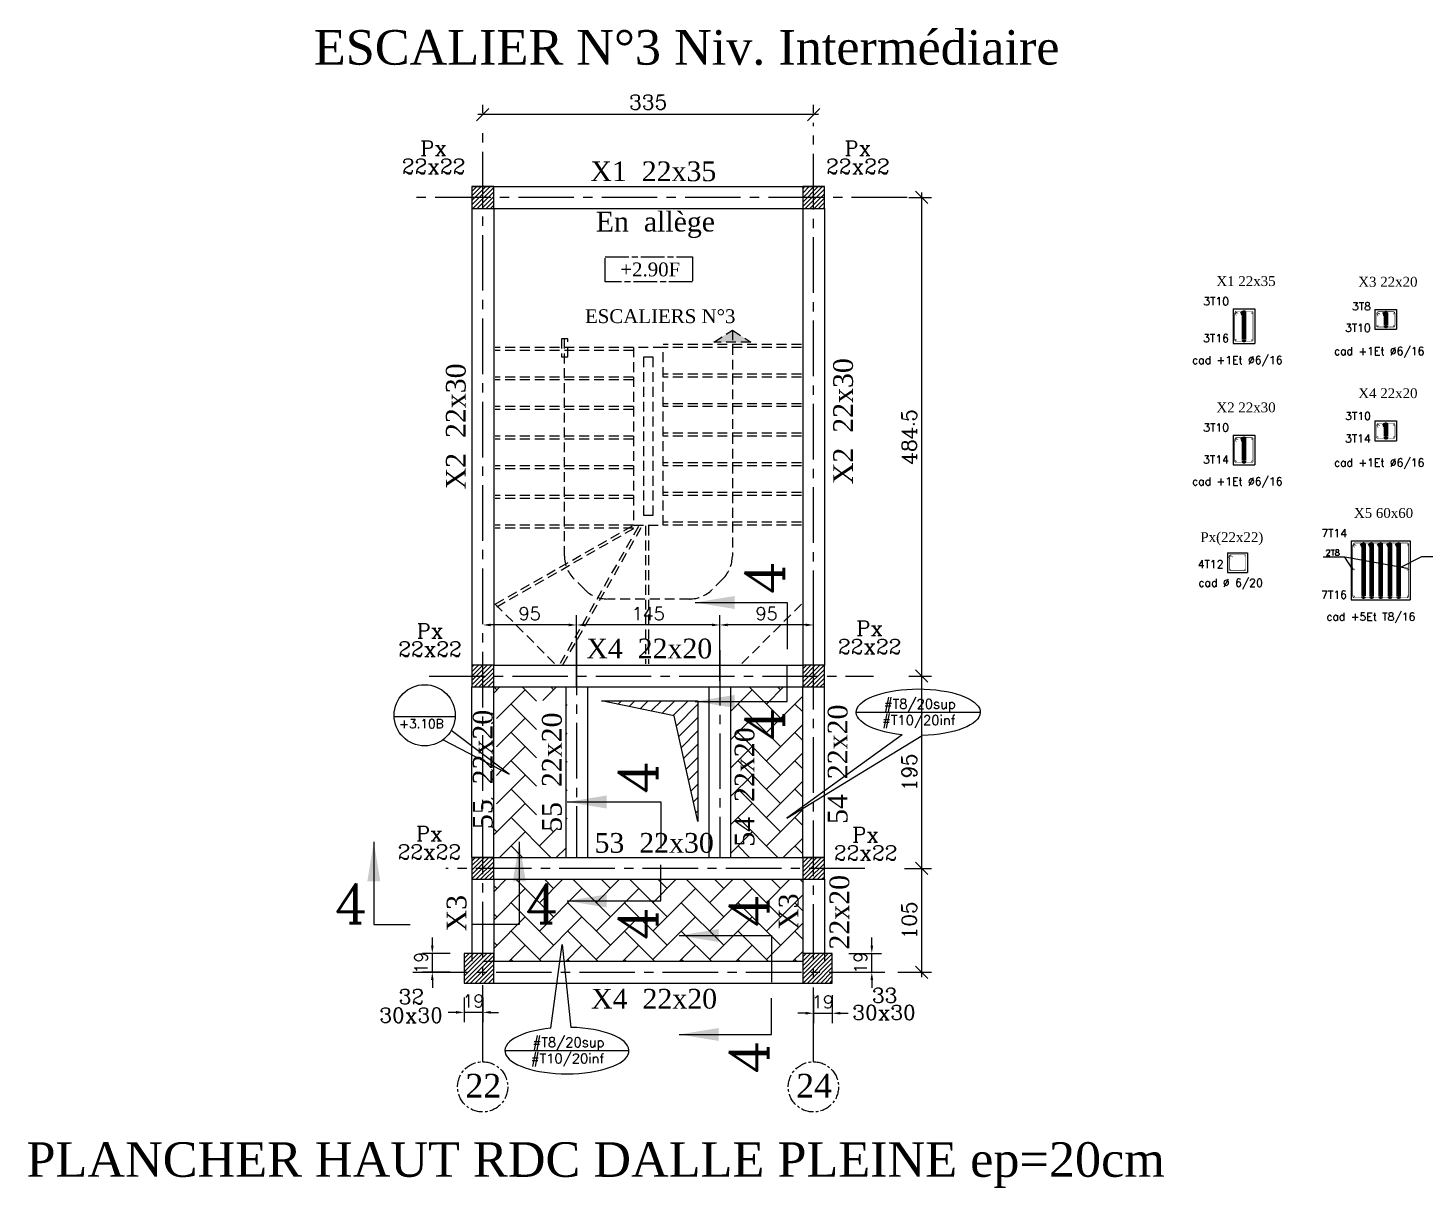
# Model space of a CAD drawing. Header units: millimetres. Extents: x -12479 to 5276, y -30 to 40263.
# Drawn here: x -4081 to -2666, y 33649 to 34824 of the extents above; entities that cross this region are included whole.
import ezdxf
from ezdxf.enums import TextEntityAlignment as Align

# ---------------------------------------------------------------- set-up
doc = ezdxf.new("R2010")
doc.units = ezdxf.units.MM
for name, pattern in [('ACAD_ISO08W100', [36, 24, -3, 6, -3]), ('AXES', [2, 1.25, -0.25, 0.25, -0.25]), ('AXES2', [1.125, 0.75, -0.125, 0.125, -0.125]), ('DASHED', [0.75, 0.5, -0.25])]:
    doc.linetypes.add(name, pattern=pattern)
doc.layers.add('ARMATURE', color=6, linetype='Continuous', lineweight=50)
doc.layers.add('COTATIONS', color=1, linetype='Continuous', lineweight=25)
for name, color, linetype in [('armaturedesignation', 1, 'Continuous'), ('AXE REP7RE', 4, 'AXES'), ('AXES', 1, 'AXES2'), ('COFFRAGE', 2, 'Continuous'), ('COTATION', 1, 'Continuous'), ('DESIGNA ACIERS', 3, 'Continuous'), ('escaliers', 1, 'DASHED'), ('HACHPOT', 2, 'Continuous'), ('HACHURE', 1, 'Continuous'), ('POTEAU', 2, 'Continuous'), ('TITRE', 3, 'Continuous'), ('titre poteaux', 3, 'Continuous'), ('Titre poutre', 3, 'Continuous')]:
    doc.layers.add(name, color=color, linetype=linetype)
doc.styles.add('ROMANCSABA', font='romanc.shx')
doc.styles.add('ROMANTICSABA', font='romantic.ttf')
doc.styles.add('STANDSABA', font='romans.shx')
doc.styles.add('times new roman', font='times.ttf', dxfattribs={"height": 25})
doc.dimstyles.new('coupe présentation', dxfattribs={"dimtxt": 6, "dimasz": 3.2, "dimexe": 3, "dimexo": 10, "dimgap": 1, "dimtad": 1, "dimdec": 1, "dimrnd": 0.5, "dimdsep": 46, "dimtxsty": 'ROMANTICSABA', "dimcen": 2.5, "dimdle": 5, "dimclrd": 1, "dimclre": 1, "dimclrt": 3, "dimadec": 0, "dimazin": 0, "dimtfac": 1, "dimtdec": 1, "dimtmove": 0, "dimatfit": 3, "dimfxl": 0, "dimtvp": 1, "dimtolj": 1, "dimtzin": 0, "dimarcsym": 0})
doc.dimstyles.new('DETAIL', dxfattribs={"dimtxt": 15, "dimasz": 40, "dimexe": 10, "dimexo": 10, "dimgap": 10, "dimtad": 1, "dimdec": 4, "dimdsep": 46, "dimtxsty": 'STANDSABA', "dimcen": 2.5, "dimdle": 5, "dimclrd": 1, "dimclre": 1, "dimclrt": 3, "dimadec": 0, "dimazin": 0, "dimtfac": 1, "dimtdec": 4, "dimtmove": 0, "dimatfit": 3, "dimfxl": 0, "dimtvp": 1, "dimtolj": 1, "dimtzin": 0, "dimarcsym": 0})
doc.dimstyles.new('GENERALE', dxfattribs={"dimtxt": 15, "dimasz": 12.5, "dimexe": 10, "dimexo": 50, "dimgap": 5, "dimtad": 1, "dimdec": 1, "dimrnd": 0.5, "dimdsep": 46, "dimtxsty": 'ROMANCSABA', "dimblk1": 'OBLIQUE', "dimblk2": 'OBLIQUE', "dimsah": 1, "dimcen": 2.5, "dimdle": 5, "dimclrd": 1, "dimclre": 1, "dimclrt": 3, "dimadec": 0, "dimazin": 0, "dimtfac": 1, "dimtdec": 1, "dimtmove": 0, "dimatfit": 3, "dimldrblk": 'OBLIQUE', "dimfxl": 0, "dimtvp": 1, "dimtolj": 1, "dimtzin": 0, "dimarcsym": 0})
doc.dimstyles.new('POTEAUX', dxfattribs={"dimtxt": 13, "dimasz": 8, "dimexe": 10, "dimexo": 20, "dimgap": 5, "dimtad": 1, "dimdec": 1, "dimrnd": 0.5, "dimdsep": 46, "dimtxsty": 'STANDSABA', "dimcen": 2.5, "dimdle": 5, "dimclrd": 1, "dimclre": 1, "dimclrt": 3, "dimadec": 0, "dimazin": 0, "dimtfac": 1, "dimtdec": 1, "dimtmove": 0, "dimatfit": 3, "dimfxl": 0, "dimtvp": 1, "dimtolj": 1, "dimtzin": 0, "dimarcsym": 0})
pattern_1 = [(45, (3496.2464, -120.2004), (-2.24506403, 2.24506403), [])]
pattern_2 = [(45, (3496.2464, -197.7004), (-2.24506403, 2.24506403), [])]
pattern_3 = [(45, (-9e-13, 2000), (-2.24506403, 2.24506403), [])]

# ---------------------------------------------------------------- blocks, each defined once
blk = doc.blocks.new('*D194')
at = {"layer": 'COTATIONS', "color": 1, "linetype": 'ByBlock', "lineweight": -2}
for p, q in [((-3226.7, 33894.9), (-3226.7, 33902.9)), ((-3250, 33886.9), (-3216.7, 33886.9)), ((-3226.7, 33867.9), (-3226.7, 33886.9)), ((-3243.7, 33867.9), (-3216.7, 33867.9)), ((-3226.7, 33859.9), (-3226.7, 33851.9))]:
    blk.add_line(p, q, dxfattribs=at)
at = {"layer": 'COTATIONS', "color": 1, "linetype": 'ByBlock'}
for points in [[(-3228, 33894.9), (-3225.3, 33894.9), (-3226.7, 33886.9)], [(-3228, 33859.9), (-3225.3, 33859.9), (-3226.7, 33867.9)]]:
    blk.add_solid(points, dxfattribs=at)
at = {"layer": 'Defpoints', "color": 0, "linetype": 'ByBlock'}
for p in [(-3270, 33886.9), (-3226.7, 33886.9), (-3263.7, 33867.9)]:
    blk.add_point(p, dxfattribs=at)
at = {"layer": 'COTATIONS', "color": 3, "linetype": 'ByBlock', "insert": (-3238.2, 33877.4), "char_height": 13, "attachment_point": 5, "rotation": 90, "style": 'STANDSABA'}
blk.add_mtext('\\A1;19', dxfattribs=at)
blk = doc.blocks.new('*D195')
at = {"layer": 'COTATIONS', "color": 1, "linetype": 'ByBlock', "lineweight": -2}
for p, q in [((-3285.7, 33844.7), (-3285.7, 33816.3)), ((-3266.7, 33844.7), (-3266.7, 33816.3)), ((-3293.7, 33826.3), (-3301.7, 33826.3)), ((-3285.7, 33826.3), (-3266.7, 33826.3)), ((-3258.7, 33826.3), (-3250.7, 33826.3))]:
    blk.add_line(p, q, dxfattribs=at)
at = {"layer": 'COTATIONS', "color": 1, "linetype": 'ByBlock'}
for points in [[(-3293.7, 33827.7), (-3293.7, 33825), (-3285.7, 33826.3)], [(-3258.7, 33827.7), (-3258.7, 33825), (-3266.7, 33826.3)]]:
    blk.add_solid(points, dxfattribs=at)
at = {"layer": 'Defpoints', "color": 0, "linetype": 'ByBlock'}
for p in [(-3285.7, 33864.7, 0.4), (-3266.7, 33864.7), (-3266.7, 33826.3)]:
    blk.add_point(p, dxfattribs=at)
at = {"layer": 'COTATIONS', "color": 3, "linetype": 'ByBlock', "insert": (-3276.2, 33837.8), "char_height": 13, "attachment_point": 5, "style": 'STANDSABA'}
blk.add_mtext('\\A1;19', dxfattribs=at)
blk = doc.blocks.new('*D196')
at = {"layer": 'COTATIONS', "color": 1, "linetype": 'ByBlock', "lineweight": -2}
for p, q in [((-3639.7, 33842.2), (-3639.7, 33817.2)), ((-3620.7, 33842.2), (-3620.7, 33817.2)), ((-3647.7, 33827.2), (-3655.7, 33827.2)), ((-3620.7, 33827.2), (-3639.7, 33827.2)), ((-3612.7, 33827.2), (-3604.7, 33827.2))]:
    blk.add_line(p, q, dxfattribs=at)
at = {"layer": 'COTATIONS', "color": 1, "linetype": 'ByBlock'}
for points in [[(-3647.7, 33828.6), (-3647.7, 33825.9), (-3639.7, 33827.2)], [(-3612.7, 33828.6), (-3612.7, 33825.9), (-3620.7, 33827.2)]]:
    blk.add_solid(points, dxfattribs=at)
at = {"layer": 'Defpoints', "color": 0, "linetype": 'ByBlock'}
for p in [(-3639.7, 33862.2, -0.4), (-3620.7, 33862.2), (-3639.7, 33827.2)]:
    blk.add_point(p, dxfattribs=at)
at = {"layer": 'COTATIONS', "color": 3, "linetype": 'ByBlock', "insert": (-3630.2, 33838.7), "char_height": 13, "attachment_point": 5, "style": 'STANDSABA'}
blk.add_mtext('\\A1;19', dxfattribs=at)
blk = doc.blocks.new('*D197')
at = {"layer": 'COTATIONS', "color": 1, "linetype": 'ByBlock', "lineweight": -2}
for p, q in [((-3671.8, 33894.9), (-3671.8, 33902.9)), ((-3653.8, 33886.9), (-3681.8, 33886.9)), ((-3671.8, 33867.9), (-3671.8, 33886.9)), ((-3653.8, 33867.9), (-3681.8, 33867.9)), ((-3671.8, 33859.9), (-3671.8, 33851.9))]:
    blk.add_line(p, q, dxfattribs=at)
at = {"layer": 'COTATIONS', "color": 1, "linetype": 'ByBlock'}
for points in [[(-3673.2, 33894.9), (-3670.5, 33894.9), (-3671.8, 33886.9)], [(-3673.2, 33859.9), (-3670.5, 33859.9), (-3671.8, 33867.9)]]:
    blk.add_solid(points, dxfattribs=at)
at = {"layer": 'Defpoints', "color": 0, "linetype": 'ByBlock'}
for p in [(-3671.8, 33886.9), (-3633.8, 33886.9, -0.4), (-3633.8, 33867.9, -0.4)]:
    blk.add_point(p, dxfattribs=at)
at = {"layer": 'COTATIONS', "color": 3, "linetype": 'ByBlock', "insert": (-3683.3, 33877.4), "char_height": 13, "attachment_point": 5, "rotation": 90, "style": 'STANDSABA'}
blk.add_mtext('\\A1;19', dxfattribs=at)
blk = doc.blocks.new('_Oblique')
at = {"color": 0, "linetype": 'ByBlock', "lineweight": -2}
blk.add_line((-0.5, -0.5), (0.5, 0.5), dxfattribs=at)
blk = doc.blocks.new('*D198')
at = {"layer": 'COTATIONS', "color": 1, "linetype": 'ByBlock', "lineweight": -2}
for p, q in [((-3620.7, 34737.7), (-3620.7, 34746.1)), ((-3285.7, 34737.7), (-3285.7, 34746.1)), ((-3280.7, 34736.1), (-3625.7, 34736.1))]:
    blk.add_line(p, q, dxfattribs=at)
at = {"layer": 'Defpoints', "color": 0, "linetype": 'ByBlock'}
for p in [(-3620.7, 34736.1), (-3620.7, 34687.7), (-3285.7, 34687.7)]:
    blk.add_point(p, dxfattribs=at)
at = {"layer": 'COTATIONS', "color": 1, "linetype": 'ByBlock', "lineweight": -2, "xscale": 12.5, "yscale": 12.5, "zscale": 12.5, "rotation": 180}
blk.add_blockref('_Oblique', (-3620.7, 34736.1), dxfattribs=at)
at = {"layer": 'COTATIONS', "color": 1, "linetype": 'ByBlock', "lineweight": -2, "xscale": 12.5, "yscale": 12.5, "zscale": 12.5}
blk.add_blockref('_Oblique', (-3285.7, 34736.1), dxfattribs=at)
at = {"layer": 'COTATIONS', "color": 3, "linetype": 'ByBlock', "insert": (-3453.2, 34748.6), "char_height": 15, "attachment_point": 5, "style": 'ROMANCSABA'}
blk.add_mtext('\\A1;335', dxfattribs=at)
blk = doc.blocks.new('*D199')
at = {"layer": 'COTATIONS', "color": 1, "linetype": 'ByBlock', "lineweight": -2}
for p, q in [((-3176.2, 34657.2), (-3176.2, 34162.7)), ((-3189.3, 34652.2), (-3166.2, 34652.2)), ((-3189.3, 34167.7), (-3166.2, 34167.7))]:
    blk.add_line(p, q, dxfattribs=at)
at = {"layer": 'Defpoints', "color": 0, "linetype": 'ByBlock'}
for p in [(-3239.3, 34652.2), (-3239.3, 34167.7), (-3176.2, 34167.7)]:
    blk.add_point(p, dxfattribs=at)
at = {"layer": 'COTATIONS', "color": 1, "linetype": 'ByBlock', "lineweight": -2, "xscale": 12.5, "yscale": 12.5, "zscale": 12.5}
for p, rotation in [((-3176.2, 34652.2), 90), ((-3176.2, 34167.7), 270)]:
    blk.add_blockref('_Oblique', p, dxfattribs=dict(at, rotation=rotation))
at = {"layer": 'COTATIONS', "color": 3, "linetype": 'ByBlock', "insert": (-3188.7, 34409.9), "char_height": 15, "attachment_point": 5, "rotation": 90, "style": 'ROMANCSABA'}
blk.add_mtext('\\A1;484.5', dxfattribs=at)
blk = doc.blocks.new('*D200')
at = {"layer": 'COTATIONS', "color": 1, "linetype": 'ByBlock', "lineweight": -2}
for p, q in [((-3189.3, 34167.7), (-3166.2, 34167.7)), ((-3176.2, 34172.7), (-3176.2, 33967.9)), ((-3193.5, 33972.9), (-3166.2, 33972.9))]:
    blk.add_line(p, q, dxfattribs=at)
at = {"layer": 'Defpoints', "color": 0, "linetype": 'ByBlock'}
for p in [(-3239.3, 34167.7), (-3243.5, 33972.9, -0.4), (-3176.2, 33972.9)]:
    blk.add_point(p, dxfattribs=at)
at = {"layer": 'COTATIONS', "color": 1, "linetype": 'ByBlock', "lineweight": -2, "xscale": 12.5, "yscale": 12.5, "zscale": 12.5}
for p, rotation in [((-3176.2, 34167.7), 90), ((-3176.2, 33972.9), 270)]:
    blk.add_blockref('_Oblique', p, dxfattribs=dict(at, rotation=rotation))
at = {"layer": 'COTATIONS', "color": 3, "linetype": 'ByBlock', "insert": (-3188.7, 34070.3), "char_height": 15, "attachment_point": 5, "rotation": 90, "style": 'ROMANCSABA'}
blk.add_mtext('\\A1;195', dxfattribs=at)
blk = doc.blocks.new('*D201')
at = {"layer": 'COTATIONS', "color": 1, "linetype": 'ByBlock', "lineweight": -2}
for p, q in [((-3176.2, 33977.9), (-3176.2, 33862.9)), ((-3193.5, 33972.9), (-3166.2, 33972.9)), ((-3200.3, 33867.9), (-3166.2, 33867.9))]:
    blk.add_line(p, q, dxfattribs=at)
at = {"layer": 'Defpoints', "color": 0, "linetype": 'ByBlock'}
for p in [(-3243.5, 33972.9, -0.4), (-3250.3, 33867.9, -0.4), (-3176.2, 33867.9)]:
    blk.add_point(p, dxfattribs=at)
at = {"layer": 'COTATIONS', "color": 1, "linetype": 'ByBlock', "lineweight": -2, "xscale": 12.5, "yscale": 12.5, "zscale": 12.5}
for p, rotation in [((-3176.2, 33972.9), 90), ((-3176.2, 33867.9), 270)]:
    blk.add_blockref('_Oblique', p, dxfattribs=dict(at, rotation=rotation))
at = {"layer": 'COTATIONS', "color": 3, "linetype": 'ByBlock', "insert": (-3188.7, 33920.4), "char_height": 15, "attachment_point": 5, "rotation": 90, "style": 'ROMANCSABA'}
blk.add_mtext('\\A1;105', dxfattribs=at)
blk = doc.blocks.new('*D242')
at = {"layer": 'COTATIONS', "color": 1, "linetype": 'ByBlock', "lineweight": -2}
for p, q in [((-3380.7, 34163), (-3380.7, 34229.4)), ((-3293.7, 34219.4), (-3372.7, 34219.4)), ((-3285.7, 34163), (-3285.7, 34229.4))]:
    blk.add_line(p, q, dxfattribs=at)
at = {"layer": 'COTATIONS', "color": 1, "linetype": 'ByBlock'}
for points in [[(-3372.7, 34220.8), (-3372.7, 34218.1), (-3380.7, 34219.4)], [(-3293.7, 34220.8), (-3293.7, 34218.1), (-3285.7, 34219.4)]]:
    blk.add_solid(points, dxfattribs=at)
at = {"layer": 'Defpoints', "color": 0, "linetype": 'ByBlock'}
for p in [(-3380.7, 34219.4), (-3380.7, 34143, 0), (-3285.7, 34143, 0.4)]:
    blk.add_point(p, dxfattribs=at)
at = {"layer": 'COTATIONS', "color": 3, "linetype": 'ByBlock', "insert": (-3333.2, 34230.9), "char_height": 13, "attachment_point": 5, "style": 'STANDSABA'}
blk.add_mtext('\\A1;95', dxfattribs=at)
blk = doc.blocks.new('*D243')
at = {"layer": 'COTATIONS', "color": 1, "linetype": 'ByBlock', "lineweight": -2}
for p, q in [((-3525.7, 34156.8), (-3525.7, 34229.4)), ((-3388.7, 34219.4), (-3517.7, 34219.4)), ((-3380.7, 34163), (-3380.7, 34229.4))]:
    blk.add_line(p, q, dxfattribs=at)
at = {"layer": 'COTATIONS', "color": 1, "linetype": 'ByBlock'}
for points in [[(-3517.7, 34220.8), (-3517.7, 34218.1), (-3525.7, 34219.4)], [(-3388.7, 34220.8), (-3388.7, 34218.1), (-3380.7, 34219.4)]]:
    blk.add_solid(points, dxfattribs=at)
at = {"layer": 'Defpoints', "color": 0, "linetype": 'ByBlock'}
for p in [(-3525.7, 34219.4), (-3525.7, 34136.8, 0), (-3380.7, 34143, 0)]:
    blk.add_point(p, dxfattribs=at)
at = {"layer": 'COTATIONS', "color": 3, "linetype": 'ByBlock', "insert": (-3453.2, 34230.9), "char_height": 13, "attachment_point": 5, "style": 'STANDSABA'}
blk.add_mtext('\\A1;145', dxfattribs=at)
blk = doc.blocks.new('*D244')
at = {"layer": 'COTATIONS', "color": 1, "linetype": 'ByBlock', "lineweight": -2}
for p, q in [((-3620.7, 34222.7), (-3620.7, 34229.4)), ((-3533.7, 34219.4), (-3612.7, 34219.4)), ((-3525.7, 34156.8), (-3525.7, 34229.4))]:
    blk.add_line(p, q, dxfattribs=at)
at = {"layer": 'COTATIONS', "color": 1, "linetype": 'ByBlock'}
for points in [[(-3612.7, 34220.8), (-3612.7, 34218.1), (-3620.7, 34219.4)], [(-3533.7, 34220.8), (-3533.7, 34218.1), (-3525.7, 34219.4)]]:
    blk.add_solid(points, dxfattribs=at)
at = {"layer": 'Defpoints', "color": 0, "linetype": 'ByBlock'}
for p in [(-3620.7, 34219.4), (-3620.7, 34202.7, 0.4), (-3525.7, 34136.8, 0)]:
    blk.add_point(p, dxfattribs=at)
at = {"layer": 'COTATIONS', "color": 3, "linetype": 'ByBlock', "insert": (-3573.2, 34230.9), "char_height": 13, "attachment_point": 5, "style": 'STANDSABA'}
blk.add_mtext('\\A1;95', dxfattribs=at)

msp = doc.modelspace()

# ---------------------------------------------------------------- hatches: boundary and pattern name
at = {"layer": 'COFFRAGE', "linetype": 'ByBlock'}
h = msp.add_hatch(dxfattribs=at)
h.set_pattern_fill('AR-HBONE', color=1, scale=0.2)
h.paths.add_polyline_path([(-3536.68, 34156.69), (-3609.68, 34156.69), (-3609.68, 34080.18), (-3593.85, 34068.31), (-3609.68, 34076.53), (-3609.68, 33983.94), (-3536.68, 33983.94)])
h.paths.add_polyline_path([(-3606.79, 34013.65), (-3606.79, 34142.38), (-3611.86, 34141.19), (-3611.86, 34012.46)])
h.paths.add_polyline_path([(-3535.15, 34014.06), (-3535.15, 34142.79), (-3566.3, 34142.79), (-3566.3, 34014.06)])
h = msp.add_hatch(dxfattribs=at)
h.set_pattern_fill('AR-HBONE', color=1, scale=0.2)
h.paths.add_polyline_path([(-3296.68, 34156.69), (-3369.68, 34156.69), (-3369.68, 33983.94), (-3296.68, 33983.94), (-3296.68, 34033.49), (-3312.59, 34023.76), (-3296.68, 34035.28)])
h.paths.add_polyline_path([(-3340.02, 34014.06), (-3340.02, 34142.79), (-3371.17, 34142.79), (-3371.17, 34014.06)], flags=9)
h = msp.add_hatch(dxfattribs=at)
h.set_pattern_fill('AR-HBONE', color=1, scale=0.2)
h.paths.add_polyline_path([(-3609.68, 33961.94), (-3609.68, 33886.94), (-3609.68, 33886.94), (-3609.68, 33878.94), (-3542.66, 33878.94), (-3540.42, 33895.8), (-3538.62, 33878.94), (-3296.68, 33878.94), (-3296.68, 33961.94)])
at = {"layer": 'HACHPOT', "linetype": 'ByBlock'}
h = msp.add_hatch(dxfattribs=at)
h.set_pattern_fill('ANSI31', color=256)
h.set_pattern_definition(pattern_1)
h.paths.add_polyline_path([(-3609.68, 34641.19), (-3609.68, 34663.19), (-3631.68, 34663.19), (-3631.68, 34641.19)])
h = msp.add_hatch(dxfattribs=at)
h.set_pattern_fill('ANSI31', color=256)
h.set_pattern_definition(pattern_1)
h.paths.add_polyline_path([(-3274.68, 34641.19), (-3274.68, 34663.19), (-3296.68, 34663.19), (-3296.68, 34641.19)])
h = msp.add_hatch(dxfattribs=at)
h.set_pattern_fill('ANSI31', color=256)
h.set_pattern_definition(pattern_2)
h.paths.add_polyline_path([(-3609.68, 34156.69), (-3609.68, 34178.69), (-3631.68, 34178.69), (-3631.68, 34156.69)])
h = msp.add_hatch(dxfattribs=at)
h.set_pattern_fill('ANSI31', color=256)
h.set_pattern_definition(pattern_2)
h.paths.add_polyline_path([(-3274.68, 34156.69), (-3274.68, 34178.69), (-3296.68, 34178.69), (-3296.68, 34156.69)])
h = msp.add_hatch(dxfattribs=at)
h.set_pattern_fill('ANSI31', color=256)
h.set_pattern_definition(pattern_1)
h.paths.add_polyline_path([(-3609.68, 33961.94), (-3609.68, 33983.94), (-3631.68, 33983.94), (-3631.68, 33961.94)])
h = msp.add_hatch(dxfattribs=at)
h.set_pattern_fill('ANSI31', color=256)
h.set_pattern_definition(pattern_1)
h.paths.add_polyline_path([(-3274.68, 33961.94), (-3274.68, 33983.94), (-3296.68, 33983.94), (-3296.68, 33961.94)])
h = msp.add_hatch(dxfattribs=at)
h.set_pattern_fill('ANSI31', color=256)
h.set_pattern_definition(pattern_3)
h.paths.add_polyline_path([(-3609.68, 33856.94), (-3609.68, 33886.94), (-3639.68, 33886.94), (-3639.68, 33856.94)])
h = msp.add_hatch(dxfattribs=at)
h.set_pattern_fill('ANSI31', color=256)
h.set_pattern_definition(pattern_3)
h.paths.add_polyline_path([(-3266.68, 33856.94), (-3266.68, 33886.94), (-3296.68, 33886.94), (-3296.68, 33856.94)])
at = {"layer": 'HACHURE', "linetype": 'ByBlock'}
h = msp.add_hatch(dxfattribs=at)
h.set_pattern_fill('ANSI31', color=256, scale=3)
h.paths.add_polyline_path([(-3500.31, 34142.69), (-3402.79, 34142.69), (-3402.79, 34020.5), (-3426.77, 34127.52)])

# ---------------------------------------------------------------- linework, layer by layer
at = {"layer": 'ARMATURE'}
for p, q in [((-2850.46, 34536.44), (-2852.75, 34534.91)), ((-2849.02, 34535.25), (-2852.1, 34533.15)), ((-2850.46, 34536.06), (-2850.46, 34508.63)), ((-2848.83, 34536.06), (-2848.83, 34508.63)), ((-2706.77, 34535.79), (-2709.05, 34534.25)), ((-2705.32, 34534.59), (-2708.41, 34532.49)), ((-2706.77, 34535.4), (-2706.77, 34522.97)), ((-2705.13, 34535.4), (-2705.13, 34522.97)), ((-2706.77, 34422.94), (-2709.05, 34421.41)), ((-2705.32, 34421.74), (-2708.41, 34419.65)), ((-2706.77, 34422.56), (-2706.77, 34410.12)), ((-2705.13, 34422.56), (-2705.13, 34410.12)), ((-2850.46, 34408.61), (-2852.75, 34407.08)), ((-2849.02, 34407.41), (-2852.1, 34405.32)), ((-2850.46, 34408.23), (-2850.46, 34385.79)), ((-2848.83, 34408.23), (-2848.83, 34385.79)), ((-2729.42, 34301.71), (-2731.71, 34300.18)), ((-2727.98, 34300.51), (-2731.07, 34298.42)), ((-2729.42, 34301.33), (-2729.42, 34248.89)), ((-2727.79, 34301.33), (-2727.79, 34248.89)), ((-2721.23, 34301.71), (-2723.52, 34300.18)), ((-2719.79, 34300.51), (-2722.87, 34298.42)), ((-2721.23, 34301.33), (-2721.23, 34248.89)), ((-2719.59, 34301.33), (-2719.59, 34248.89)), ((-2712.04, 34301.71), (-2714.32, 34300.18)), ((-2710.6, 34300.51), (-2713.68, 34298.42)), ((-2712.04, 34301.33), (-2712.04, 34248.89)), ((-2710.4, 34301.33), (-2710.4, 34248.89)), ((-2702.7, 34301.71), (-2704.99, 34300.18)), ((-2701.26, 34300.51), (-2704.35, 34298.42)), ((-2702.7, 34301.33), (-2702.7, 34248.89)), ((-2701.07, 34301.33), (-2701.07, 34248.89)), ((-2693.81, 34301.71), (-2696.09, 34300.18)), ((-2692.37, 34300.51), (-2695.45, 34298.42)), ((-2693.81, 34301.33), (-2693.81, 34248.89)), ((-2692.17, 34301.33), (-2692.17, 34248.89))]:
    msp.add_line(p, q, dxfattribs=at)
at = {"layer": 'ARMATURE', "const_width": 0.54}
for points in [[(-2857.51, 34532.46), (-2858.62, 34535.4, -0.512174), (-2857.34, 34537.17), (-2841.89, 34537.17, -0.4142136), (-2840.54, 34535.82), (-2840.54, 34508.03, -0.4142136), (-2841.89, 34506.68), (-2857.77, 34506.68, -0.4142136), (-2859.12, 34508.03), (-2859.12, 34534.68, -0.6442337), (-2856.88, 34535.7), (-2855.52, 34534.51)], [(-2713.82, 34531.81), (-2714.92, 34534.74, -0.512174), (-2713.64, 34536.52), (-2698.19, 34536.52, -0.4142136), (-2696.84, 34535.17), (-2696.84, 34522.37, -0.4142136), (-2698.19, 34521.02), (-2714.07, 34521.02, -0.4142136), (-2715.42, 34522.37), (-2715.42, 34534.03, -0.6442337), (-2713.18, 34535.04), (-2711.82, 34533.85)], [(-2713.82, 34418.96), (-2714.92, 34421.89, -0.512174), (-2713.64, 34423.67), (-2698.19, 34423.67, -0.4142136), (-2696.84, 34422.32), (-2696.84, 34409.53, -0.4142136), (-2698.19, 34408.18), (-2714.07, 34408.18, -0.4142136), (-2715.42, 34409.53), (-2715.42, 34421.18, -0.6442337), (-2713.18, 34422.2), (-2711.82, 34421.01)], [(-2857.51, 34404.63), (-2858.62, 34407.57, -0.512174), (-2857.34, 34409.34), (-2841.89, 34409.34, -0.4142136), (-2840.54, 34407.99), (-2840.54, 34385.2, -0.4142136), (-2841.89, 34383.85), (-2857.77, 34383.85, -0.4142136), (-2859.12, 34385.2), (-2859.12, 34406.85, -0.6442337), (-2856.88, 34407.87), (-2855.52, 34406.68)], [(-2737.94, 34297.73), (-2739.05, 34300.66, -0.512174), (-2737.77, 34302.44), (-2684.32, 34302.44, -0.4142136), (-2682.97, 34301.09), (-2682.97, 34248.3, -0.4142136), (-2684.32, 34246.95), (-2738.2, 34246.95, -0.4142136), (-2739.55, 34248.3), (-2739.55, 34299.95, -0.6442337), (-2737.31, 34300.97), (-2735.95, 34299.78)], [(-2863.58, 34286.15), (-2863.58, 34286.15, -0.7535433), (-2862.86, 34290.75), (-2849.2, 34290.75, -0.4142136), (-2847.85, 34289.4), (-2847.85, 34275.73, -0.4142136), (-2849.2, 34274.38), (-2863.28, 34274.38, -0.4142136), (-2864.63, 34275.73), (-2864.63, 34288.26, -0.6442337), (-2862.39, 34289.28), (-2861.03, 34288.09)]]:
    msp.add_lwpolyline(points, format="xyb", dxfattribs=at)
at = {"layer": 'ARMATURE'}
for points, const_width in [([(-2858.73, 34535.24, 1), (-2857.38, 34535.24, 1)], 0.45), ([(-2850.42, 34535.85, 1), (-2849.07, 34535.85, 1)], 0.45), ([(-2842.04, 34535.53, 1), (-2840.69, 34535.53, 1)], 0.45), ([(-2715.03, 34534.59, 1), (-2713.68, 34534.59, 1)], 0.45), ([(-2706.72, 34535.19, 1), (-2705.37, 34535.19, 1)], 0.45), ([(-2698.34, 34534.88, 1), (-2696.99, 34534.88, 1)], 0.45), ([(-2715.13, 34522.33, 1), (-2713.78, 34522.33, 1)], 0.45), ([(-2706.63, 34522.29, 1), (-2705.28, 34522.29, 1)], 0.45), ([(-2698.34, 34522.18, 1), (-2696.99, 34522.18, 1)], 0.45), ([(-2858.82, 34507.98, 1), (-2857.47, 34507.98, 1)], 0.45), ([(-2850.33, 34507.95, 1), (-2848.98, 34507.95, 1)], 0.45), ([(-2842.04, 34507.84, 1), (-2840.69, 34507.84, 1)], 0.45), ([(-2715.03, 34421.74, 1), (-2713.68, 34421.74, 1)], 0.45), ([(-2706.72, 34422.34, 1), (-2705.37, 34422.34, 1)], 0.45), ([(-2698.34, 34422.03, 1), (-2696.99, 34422.03, 1)], 0.45), ([(-2858.73, 34407.41, 1), (-2857.38, 34407.41, 1)], 0.45), ([(-2850.42, 34408.01, 1), (-2849.07, 34408.01, 1)], 0.45), ([(-2842.04, 34407.7, 1), (-2840.69, 34407.7, 1)], 0.45), ([(-2715.13, 34409.48, 1), (-2713.78, 34409.48, 1)], 0.45), ([(-2706.63, 34409.44, 1), (-2705.28, 34409.44, 1)], 0.45), ([(-2698.34, 34409.33, 1), (-2696.99, 34409.33, 1)], 0.45), ([(-2858.82, 34385.15, 1), (-2857.47, 34385.15, 1)], 0.45), ([(-2850.33, 34385.11, 1), (-2848.98, 34385.11, 1)], 0.45), ([(-2842.04, 34385.01, 1), (-2840.69, 34385.01, 1)], 0.45), ([(-2863.57, 34288.82, 1), (-2862.89, 34288.82, 1)], 0.225), ([(-2849.35, 34289.11, 1), (-2848.68, 34289.11, 1)], 0.225), ([(-2739.16, 34300.51, 1), (-2737.81, 34300.51, 1)], 0.45), ([(-2729.38, 34301.11, 1), (-2728.03, 34301.11, 1)], 0.45), ([(-2721.18, 34301.11, 1), (-2719.83, 34301.11, 1)], 0.45), ([(-2711.99, 34301.11, 1), (-2710.64, 34301.11, 1)], 0.45), ([(-2702.66, 34301.11, 1), (-2701.31, 34301.11, 1)], 0.45), ([(-2693.76, 34301.11, 1), (-2692.41, 34301.11, 1)], 0.45), ([(-2684.47, 34300.8, 1), (-2683.12, 34300.8, 1)], 0.45), ([(-2863.66, 34275.68, 1), (-2862.99, 34275.68, 1)], 0.225), ([(-2849.35, 34275.54, 1), (-2848.68, 34275.54, 1)], 0.225), ([(-2739.03, 34275.72, 1), (-2737.68, 34275.72, 1)], 0.45), ([(-2684.79, 34275.57, 1), (-2683.44, 34275.57, 1)], 0.45), ([(-2739.25, 34248.25, 1), (-2737.9, 34248.25, 1)], 0.45), ([(-2729.29, 34248.21, 1), (-2727.94, 34248.21, 1)], 0.45), ([(-2721.1, 34248.21, 1), (-2719.75, 34248.21, 1)], 0.45), ([(-2711.91, 34248.21, 1), (-2710.56, 34248.21, 1)], 0.45), ([(-2702.57, 34248.21, 1), (-2701.22, 34248.21, 1)], 0.45), ([(-2693.67, 34248.21, 1), (-2692.32, 34248.21, 1)], 0.45), ([(-2684.47, 34248.11, 1), (-2683.12, 34248.11, 1)], 0.45)]:
    msp.add_lwpolyline(points, format="xyb", close=True, dxfattribs=dict(at, const_width=const_width))
at = {"layer": 'ARMATURE', "lineweight": 0, "ltscale": 10, "const_width": 0.0001, "flags": 128}
msp.add_lwpolyline([(-2688.27, 34274.59), (-2683.91, 34274.59), (-2682.89, 34275.52), (-2684.16, 34276.52), (-2738.4, 34276.52), (-2739.55, 34275.7), (-2738.33, 34274.73), (-2733.93, 34274.73)], dxfattribs=at)
at = {"layer": 'ARMATURE'}
for centre, radius, start, end in [((-2849.63, 34535.8), 0.835, 344.50946, 172.88662), ((-2705.94, 34535.14), 0.835, 344.50946, 172.88662), ((-2705.95, 34522.09), 0.837, 167.47191, 12.52809), ((-2849.65, 34507.75), 0.837, 167.47191, 12.52809), ((-2705.94, 34422.29), 0.835, 344.50946, 172.88662), ((-2849.63, 34407.97), 0.835, 344.50946, 172.88662), ((-2705.95, 34409.25), 0.837, 167.47191, 12.52809), ((-2849.65, 34384.92), 0.837, 167.47191, 12.52809), ((-2728.6, 34301.06), 0.835, 344.50946, 172.88662), ((-2720.4, 34301.06), 0.835, 344.50946, 172.88662), ((-2711.21, 34301.06), 0.835, 344.50946, 172.88662), ((-2701.88, 34301.06), 0.835, 344.50946, 172.88662), ((-2692.98, 34301.06), 0.835, 344.50946, 172.88662), ((-2728.61, 34248.02), 0.837, 167.47191, 12.52809), ((-2720.41, 34248.02), 0.837, 167.47191, 12.52809), ((-2711.22, 34248.02), 0.837, 167.47191, 12.52809), ((-2701.89, 34248.02), 0.837, 167.47191, 12.52809), ((-2692.99, 34248.02), 0.837, 167.47191, 12.52809)]:
    msp.add_arc(centre, radius, start, end, dxfattribs=at)
at = {"layer": 'AXE REP7RE', "lineweight": 0, "ltscale": 75}
for p, q in [((-3285.68, 33777.22, 0.38), (-3285.68, 33846.32, 0.38)), ((-3620.68, 33777.22, 0.38), (-3620.68, 33832.29, 0.38))]:
    msp.add_line(p, q, dxfattribs=at)
at = {"layer": 'AXE REP7RE', "lineweight": 0, "ltscale": 10}
for centre in [(-3620.83, 33751.79, 0.38), (-3285.83, 33751.79, 0.38)]:
    msp.add_circle(centre, 25.43, dxfattribs=at)
at = {"layer": 'AXES', "lineweight": 0, "ltscale": 75}
for p, q in [((-3285.68, 33796.3, 0.38), (-3285.68, 34727.65, 0.38)), ((-3620.68, 33798.49, 0.38), (-3620.68, 34726.14, 0.38)), ((-3190.83, 34652.19, 0.38), (-3694.6, 34652.19, 0.38)), ((-3525.68, 34204.57, -0.01), (-3525.68, 33983.94, -0.01)), ((-3380.68, 34194.03, -0.01), (-3380.68, 33983.94, -0.01)), ((-3675.03, 34167.69, 0.38), (-3224.8, 34167.69, 0.38)), ((-3233.84, 33972.94), (-3657.98, 33972.94)), ((-3691.66, 33867.94), (-3205.43, 33867.94))]:
    msp.add_line(p, q, dxfattribs=at)
at = {"layer": 'COFFRAGE', "linetype": 'ByBlock'}
for p, q in [((-3631.68, 34663.19), (-3274.68, 34663.19)), ((-3631.68, 34641.19), (-3274.68, 34641.19)), ((-3631.68, 34641.19), (-3631.68, 34178.69, 0.38)), ((-3609.68, 34641.19), (-3609.68, 34178.69, 0.38)), ((-3296.68, 34641.19), (-3296.68, 34178.69, 0.38)), ((-3274.68, 34641.19), (-3274.68, 34178.69, 0.38)), ((-3609.68, 34178.69, 0.38), (-3296.68, 34178.69, 0.38)), ((-3631.68, 33983.94), (-3631.68, 34156.69, 0.38)), ((-3609.68, 33983.94), (-3609.68, 34156.69, 0.38)), ((-3609.68, 34156.69, 0.38), (-3296.68, 34156.69, 0.38)), ((-3536.68, 34156.69, -0.01), (-3536.68, 33983.94, -0.01)), ((-3514.68, 34156.69, -0.01), (-3514.68, 33983.94, -0.01)), ((-3391.68, 34156.69, -0.01), (-3391.68, 33983.94, -0.01)), ((-3369.68, 34156.69, -0.01), (-3369.68, 33983.94, -0.01)), ((-3296.68, 33983.94), (-3296.68, 34156.69, 0.38)), ((-3274.68, 33983.94), (-3274.68, 34156.69, 0.38)), ((-3631.68, 33983.94), (-3274.68, 33983.94)), ((-3631.68, 33961.94), (-3274.68, 33961.94)), ((-3631.68, 33961.94, 0.41), (-3631.68, 33878.94, 0.41)), ((-3609.68, 33961.94, 0.41), (-3609.68, 33878.94, 0.41)), ((-3296.68, 33961.94), (-3296.68, 33878.94)), ((-3274.68, 33961.94), (-3274.68, 33878.94)), ((-3620.68, 33878.94), (-3296.68, 33878.94)), ((-3620.68, 33856.94), (-3296.68, 33856.94))]:
    msp.add_line(p, q, dxfattribs=at)
at = {"layer": 'COFFRAGE'}
for p, q in [((-2860.81, 34539.44), (-2838.81, 34539.44)), ((-2860.81, 34539.44), (-2860.81, 34504.43)), ((-2838.81, 34539.44), (-2838.81, 34504.43)), ((-2717.11, 34538.78), (-2695.11, 34538.78)), ((-2717.11, 34538.78), (-2717.11, 34518.78)), ((-2695.11, 34538.78), (-2695.11, 34518.78)), ((-2717.11, 34518.78), (-2695.11, 34518.78)), ((-2860.81, 34504.43), (-2838.81, 34504.43)), ((-2717.11, 34425.93), (-2695.11, 34425.93)), ((-2717.11, 34425.93), (-2717.11, 34405.93)), ((-2695.11, 34425.93), (-2695.11, 34405.93)), ((-2860.81, 34411.6), (-2838.81, 34411.6)), ((-2860.81, 34411.6), (-2860.81, 34381.6)), ((-2838.81, 34411.6), (-2838.81, 34381.6)), ((-2717.11, 34405.93), (-2695.11, 34405.93)), ((-2860.81, 34381.6), (-2838.81, 34381.6)), ((-2741.24, 34304.7), (-2681.24, 34304.7)), ((-2741.24, 34304.7), (-2741.24, 34244.7)), ((-2681.24, 34304.7), (-2681.24, 34244.7)), ((-2866.26, 34292.54), (-2846.26, 34292.54)), ((-2866.26, 34292.54), (-2866.26, 34272.67)), ((-2846.26, 34292.54), (-2846.26, 34272.67)), ((-2866.26, 34272.67), (-2846.26, 34272.67)), ((-2741.24, 34244.7), (-2681.24, 34244.7))]:
    msp.add_line(p, q, dxfattribs=at)
at = {"layer": 'COFFRAGE', "color": 3}
msp.add_line((-3648.62, 34126.44, 0.28), (-3710.54, 34126.44, 0.28), dxfattribs=at)
at = {"layer": 'COFFRAGE', "color": 3, "elevation": 0.28}
msp.add_lwpolyline([(-3660.98, 34103.16), (-3593.85, 34068.31), (-3652.73, 34112.47)], dxfattribs=at)
at = {"layer": 'COFFRAGE', "color": 3}
msp.add_circle((-3679.58, 34127.95, 0.28), 31, dxfattribs=at)
at = {"layer": 'DESIGNA ACIERS', "color": 3}
for p, q in [((-3242.48, 34131.06, 0.38), (-3116.79, 34131.06, 0.38)), ((-3598.31, 33788.5, 0.38), (-3472.61, 33788.5, 0.38))]:
    msp.add_line(p, q, dxfattribs=at)
at = {"layer": 'DESIGNA ACIERS', "color": 3, "elevation": 0.38}
for points in [[(-3195.82, 34108.3), (-3312.59, 34023.76), (-3175.63, 34107.55)], [(-3551.65, 33811.25), (-3540.42, 33895.8), (-3531.45, 33812)]]:
    msp.add_lwpolyline(points, dxfattribs=at)
at = {"layer": 'DESIGNA ACIERS', "color": 3, "extrusion": (0, 0, -1)}
msp.add_ellipse((-3179.64, 34131.06, 0.38), major_axis=(-62.85, 0), ratio=0.3747251, start_param=4.9729209, end_param=10.9317316, dxfattribs=at)
at = {"layer": 'DESIGNA ACIERS', "color": 3}
msp.add_ellipse((-3535.46, 33788.5, 0.38), major_axis=(-62.85, 0), ratio=0.3747251, start_param=4.9729209, end_param=10.9317316, dxfattribs=at)
at = {"layer": 'escaliers', "linetype": 'DASHED', "ltscale": 20}
for p, q in [((-3468.05, 34500.44, 0.03), (-3608.05, 34500.44, 0.03)), ((-3468.05, 34500.44, 0.03), (-3608.05, 34500.44, 0.03)), ((-3298.05, 34503.44, 0.03), (-3438.05, 34503.44, 0.03)), ((-3298.05, 34500.44, 0.03), (-3438.05, 34500.44, 0.03)), ((-3298.05, 34500.44, 0.03), (-3438.05, 34500.44, 0.03)), ((-3468.05, 34497.44, 0.03), (-3608.05, 34497.44, 0.03)), ((-3298.05, 34473.44, 0.03), (-3438.05, 34473.44, 0.03)), ((-3468.05, 34470.44, 0.03), (-3608.05, 34470.44, 0.03)), ((-3468.05, 34467.44, 0.03), (-3608.05, 34467.44, 0.03)), ((-3298.05, 34470.44, 0.03), (-3438.05, 34470.44, 0.03)), ((-3468.05, 34440.44, 0.03), (-3608.05, 34440.44, 0.03)), ((-3468.05, 34437.44, 0.03), (-3608.05, 34437.44, 0.03)), ((-3298.05, 34443.44, 0.03), (-3438.05, 34443.44, 0.03)), ((-3298.05, 34440.44, 0.03), (-3438.05, 34440.44, 0.03)), ((-3468.05, 34410.44, 0.03), (-3608.05, 34410.44, 0.03)), ((-3468.05, 34407.44, 0.03), (-3608.05, 34407.44, 0.03)), ((-3298.05, 34413.44, 0.03), (-3438.05, 34413.44, 0.03)), ((-3298.05, 34410.44, 0.03), (-3438.05, 34410.44, 0.03)), ((-3468.05, 34380.44, 0.03), (-3608.05, 34380.44, 0.03)), ((-3468.05, 34377.44, 0.03), (-3608.05, 34377.44, 0.03)), ((-3298.05, 34383.44, 0.03), (-3438.05, 34383.44, 0.03)), ((-3298.05, 34380.44, 0.03), (-3438.05, 34380.44, 0.03)), ((-3468.05, 34350.44, 0.03), (-3608.05, 34350.44, 0.03)), ((-3468.05, 34347.44, 0.03), (-3608.05, 34347.44, 0.03)), ((-3298.05, 34353.44, 0.03), (-3438.05, 34353.44, 0.03)), ((-3298.05, 34350.44, 0.03), (-3438.05, 34350.44, 0.03)), ((-3468.05, 34320.44, 0.03), (-3608.05, 34320.44, 0.03)), ((-3468.05, 34320.44, 0.03), (-3608.05, 34320.44, 0.03)), ((-3608.05, 34240.44, 0.03), (-3468.05, 34320.44, 0.03)), ((-3468.05, 34317.44, 0.03), (-3608.05, 34317.44, 0.03)), ((-3606.56, 34237.84, 0.03), (-3466.56, 34317.84, 0.03)), ((-3542.14, 34180.58, 0.75), (-3462.14, 34320.58, 0.75)), ((-3539.54, 34179.09, 0.75), (-3459.54, 34319.09, 0.75)), ((-3455.94, 34319.94, 0.75), (-3455.94, 34179.94, 0.75)), ((-3452.94, 34319.94, 0.75), (-3452.94, 34179.94, 0.75)), ((-3298.05, 34323.44, 0.03), (-3438.05, 34323.44, 0.03)), ((-3298.05, 34320.44, 0.03), (-3438.05, 34320.44, 0.03)), ((-3298.05, 34320.44, 0.03), (-3438.05, 34320.44, 0.03)), ((-3608.05, 34240.44, 0.38), (-3546.3, 34178.69, 0.38)), ((-3298.05, 34240.44, 0.38), (-3359.8, 34178.69, 0.38)), ((-3546.3, 34178.69, 0.38), (-3359.8, 34178.69, 0.38))]:
    msp.add_line(p, q, dxfattribs=at)
at = {"layer": 'escaliers', "linetype": 'DASHED', "ltscale": 20, "elevation": 0.03}
msp.add_lwpolyline([(-3367.93, 34517.88), (-3367.93, 34289.23, -0.1989124), (-3377.5, 34266.12), (-3388.36, 34255.26, -0.1989124), (-3411.46, 34245.69), (-3494.39, 34245.69, -0.1989124), (-3517.5, 34255.26), (-3528.36, 34266.12, -0.1989124), (-3537.93, 34289.23), (-3537.77, 34509.21)], format="xyb", dxfattribs=at)
msp.add_lwpolyline([(-3367.93, 34517.88), (-3349.28, 34505.7), (-3386.64, 34505.7), (-3367.93, 34517.88)], dxfattribs=at)
at = {"layer": 'escaliers', "linetype": 'DASHED', "ltscale": 20}
for points, elevation in [([(-3534.57, 34509.21), (-3540.98, 34509.21), (-3540.98, 34490.93), (-3534.57, 34490.93)], -0.35), ([(-3438.05, 34500.44), (-3468.05, 34500.44), (-3468.05, 34320.44), (-3438.05, 34320.44)], -0.34), ([(-3448.05, 34490.44), (-3458.05, 34490.44), (-3458.05, 34330.44), (-3448.05, 34330.44)], -0.34)]:
    msp.add_lwpolyline(points, close=True, dxfattribs=dict(at, elevation=elevation))
msp.add_solid([(-3386.64, 34505.7, 0.03), (-3367.93, 34517.88, 0.03), (-3349.28, 34505.7, 0.03), (-3367.93, 34517.88, 0.03)], dxfattribs=at)
at = {"layer": 'HACHURE', "linetype": 'ByBlock'}
msp.add_lwpolyline([(-3500.31, 34142.69), (-3402.79, 34142.69), (-3402.79, 34020.5), (-3426.77, 34127.52), (-3500.31, 34142.69)], dxfattribs=at)
at = {"layer": 'POTEAU'}
for points in [[(-3609.68, 34641.19), (-3609.68, 34663.19), (-3631.68, 34663.19), (-3631.68, 34641.19), (-3609.68, 34641.19)], [(-3274.68, 34641.19), (-3274.68, 34663.19), (-3296.68, 34663.19), (-3296.68, 34641.19), (-3274.68, 34641.19)], [(-3274.68, 33961.94), (-3274.68, 33983.94), (-3296.68, 33983.94), (-3296.68, 33961.94), (-3274.68, 33961.94)], [(-3609.68, 33856.94), (-3609.68, 33886.94), (-3639.68, 33886.94), (-3639.68, 33856.94), (-3609.68, 33856.94)], [(-3266.68, 33856.94), (-3266.68, 33886.94), (-3296.68, 33886.94), (-3296.68, 33856.94), (-3266.68, 33856.94)]]:
    msp.add_lwpolyline(points, close=True, dxfattribs=at)
for points, elevation in [([(-3609.68, 34156.69), (-3609.68, 34178.69), (-3631.68, 34178.69), (-3631.68, 34156.69), (-3609.68, 34156.69)], 0.38), ([(-3274.68, 34156.69), (-3274.68, 34178.69), (-3296.68, 34178.69), (-3296.68, 34156.69), (-3274.68, 34156.69)], 0.38), ([(-3609.68, 33961.94), (-3609.68, 33983.94), (-3631.68, 33983.94), (-3631.68, 33961.94), (-3609.68, 33961.94)], 0.41)]:
    msp.add_lwpolyline(points, close=True, dxfattribs=dict(at, elevation=elevation))
at = {"layer": 'Titre poutre', "linetype": 'ACAD_ISO08W100', "lineweight": 0, "elevation": 0.38}
msp.add_lwpolyline([(-3408.12, 34566.65), (-3496.63, 34566.65), (-3496.63, 34591.98), (-3408.12, 34591.98)], close=True, dxfattribs=at)

# ---------------------------------------------------------------- texts
at = {"layer": 'ARMATURE', "color": 3, "style": 'STANDSABA'}
for s, p in [('cad +1Et %%c6/16', (-2758.53, 34492.63)), ('cad +1Et %%c6/16', (-2902.23, 34483.59)), ('cad +1Et %%c6/16', (-2758.53, 34379.78)), ('cad +1Et %%c6/16', (-2902.23, 34360.75)), ('cad +5Et T8/16', (-2766.27, 34223.85))]:
    msp.add_text(s, height=8, dxfattribs=at).set_placement(p)
at = {"layer": 'AXE REP7RE', "style": 'ROMANTICSABA'}
for s, p in [('22', (-3620.14, 33741.01, 0.38)), ('24', (-3285.14, 33741.01, 0.38))]:
    msp.add_text(s, height=24, dxfattribs=at).set_placement(p, align=Align.CENTER)
at = {"layer": 'COFFRAGE', "color": 3, "style": 'ROMANCSABA'}
for p in [(-3315.67, 34267.13), (-3315.67, 34118.99), (-3443.91, 34065.18), (-3331.65, 33929.97), (-3443.91, 33917.04), (-3331.65, 33781.83)]:
    msp.add_text('4', height=40, rotation=90, dxfattribs=at).set_placement(p, align=Align.CENTER)
msp.add_text('+3.10B', height=9, dxfattribs=at).set_placement((-3705.46, 34114.94, 0.28))
for p in [(-3754.07, 33917.67), (-3560.81, 33917.67)]:
    msp.add_text('4', height=40, dxfattribs=at).set_placement(p, align=Align.CENTER)
at = {"layer": 'COTATION', "color": 3, "attachment_point": 4, "style": 'STANDSABA'}
for s, insert, char_height in [('3T10', (-2890.91, 34547.14), 8), ('3T8', (-2740.32, 34541.95), 8), ('3T10', (-2747.39, 34520.19), 8), ('3T16', (-2891.09, 34509.74), 8), ('3T10', (-2747.22, 34430.97), 8), ('3T10', (-2890.91, 34419.31), 8), ('3T14', (-2747.39, 34408.21), 8), ('3T14', (-2891.09, 34386.91), 8), ('7T14', (-2771.34, 34312.41), 8), ('2T8', (-2767.05, 34292.62), 6), ('4T12', (-2896.53, 34280.95), 8), ('cad %%c 6/20', (-2895.81, 34260.77), 8), ('7T16', (-2771.52, 34250.01), 8)]:
    msp.add_mtext(s, dxfattribs=dict(at, insert=insert, char_height=char_height))
at = {"layer": 'DESIGNA ACIERS', "color": 3, "style": 'ROMANCSABA'}
for s, p in [('#T8/20sup', (-3178.03, 34144.39, 0.38)), ('#T10/20inf', (-3178.96, 34127.96, 0.38)), ('#T8/20sup', (-3533.86, 33801.83, 0.38)), ('#T10/20inf', (-3534.78, 33785.4, 0.38))]:
    msp.add_text(s, height=9.75, dxfattribs=at).set_placement(p, align=Align.TOP_CENTER)
at = {"layer": 'TITRE', "style": 'ROMANTICSABA'}
for s, height, p in [('ESCALIER N°3 Niv. Intermédiaire', 35, (-3791.77, 34786.66)), ('X1 22x35', 10, (-2877.63, 34562.54)), ('X3 22x20', 10, (-2733.93, 34561.88)), ('ESCALIERS N°3', 14, (-3517.2, 34525.03)), ('X4 22x20', 10, (-2733.93, 34449.04)), ('X2 22x30', 10, (-2877.63, 34434.71)), ('X5 60x60', 10, (-2738.36, 34327.81)), ('Px(22x22)', 10, (-2893.91, 34303.35)), ('PLANCHER HAUT RDC DALLE PLEINE ep=20cm', 35, (-4082.93, 33660.74))]:
    msp.add_text(s, height=height, dxfattribs=at).set_placement(p)
at = {"layer": 'titre poteaux', "style": 'ROMANCSABA'}
for s, p in [('Px', (-3670.55, 34694.67)), ('Px', (-3240.79, 34694.67)), ('Px', (-3674.09, 34206.04)), ('Px', (-3228.84, 34208.6)), ('Px', (-3674.76, 34000.71)), ('Px', (-3232.96, 33999.66)), ('32', (-3692.97, 33835.59)), ('33', (-3213.62, 33836.9, -0.57))]:
    msp.add_text(s, height=15, dxfattribs=at).set_placement(p, align=Align.CENTER)
for s, p in [('22x22', (-3670.57, 34691.27)), ('22x22', (-3240.82, 34691.27)), ('22x22', (-3228.86, 34205.19)), ('22x22', (-3674.12, 34202.63)), ('22x22', (-3674.78, 33997.3)), ('22x22', (-3232.98, 33996.26)), ('30x30', (-3693.3, 33831.77)), ('30x30', (-3214.38, 33834.51, -0.57))]:
    msp.add_text(s, height=15, dxfattribs=at).set_placement(p, align=Align.TOP_CENTER)
at = {"layer": 'Titre poutre', "style": 'ROMANTICSABA'}
for s, rotation, p in [('X1  22x35', 0.00059, (-3447.93, 34668.72, 0.38)), ('En  allège', 0.00059, (-3445.84, 34617.72, 0.38)), ('X2  22x30', 90.00059, (-3245.79, 34425.73, 0.38)), ('X2  22x30', 90.00059, (-3638.07, 34420.42, 0.72)), ('X4  22x20', 0.00059, (-3452.07, 34185.57, 0.38)), ('54  22x20', 90.00002, (-3251.31, 34078.42)), ('55  22x20', 90.00002, (-3610.77, 34073.13)), ('55  22x20', 90.00002, (-3540.75, 34070.38)), ('54  22x20', 90.00002, (-3345.63, 34055.35)), ('53  22x30', 0.00059, (-3447.12, 33988.82, 0.38)), ('22x20', 90.00059, (-3249.54, 33928.56, 0.72)), ('X3', 90.00059, (-3637.3, 33927.62, 0.72)), ('X3', 90.00059, (-3300.94, 33929.16, 0.72)), ('X4  22x20', 0.00059, (-3447.18, 33831.03, 0.38))]:
    msp.add_text(s, height=20, rotation=rotation, dxfattribs=at).set_placement(p, align=Align.CENTER)
at = {"layer": 'Titre poutre', "color": 6, "linetype": 'ACAD_ISO08W100', "lineweight": 0, "style": 'times new roman'}
msp.add_text('+2.90F', height=14, rotation=359.99993, dxfattribs=at).set_placement((-3451.06, 34586.37, 0.38), align=Align.TOP_CENTER)

# ---------------------------------------------------------------- dimensions: what is measured, and where the dimension line sits
at = {"layer": 'COTATIONS', "linetype": 'ByBlock'}
for base, p1, p2, dimstyle, picture, middle in [((-3620.68, 34736.14, 0.38), (-3285.68, 34687.68, 0.38), (-3620.68, 34687.68, 0.38), 'GENERALE', '*D198', (-3453.18, 34748.64, 0.38)), ((-3380.68, 34219.42), (-3285.68, 34143, 0.38), (-3380.68, 34143, -0.01), 'POTEAUX', '*D242', (-3333.18, 34230.92))]:
    dim = msp.add_linear_dim(base=base, p1=p1, p2=p2, dimstyle=dimstyle, dxfattribs=at)
    dim.commit()
    dim.dimension.update_dxf_attribs({"geometry": picture, "text_midpoint": middle})
dim = msp.add_linear_dim(base=(-3176.2, 34167.69, 0.38), p1=(-3239.33, 34652.19, 0.38), p2=(-3239.33, 34167.69, 0.38), angle=90, dimstyle='GENERALE', dxfattribs=at)
dim.commit()
dim.dimension.update_dxf_attribs({"geometry": '*D199', "text_midpoint": (-3188.7, 34409.94, 0.38)})
for base, p1, p2, picture, middle in [((-3620.68, 34219.42), (-3525.68, 34136.85, -0.01), (-3620.68, 34202.73, 0.38), '*D244', (-3573.18, 34230.92)), ((-3525.68, 34219.42), (-3380.68, 34143, -0.01), (-3525.68, 34136.85, -0.01), '*D243', (-3453.18, 34230.92))]:
    dim = msp.add_linear_dim(base=base, p1=p1, p2=p2, dimstyle='POTEAUX', override={"dimtmove": 1}, dxfattribs=at)
    dim.commit()
    dim.dimension.update_dxf_attribs({"geometry": picture, "text_midpoint": middle})
for base, p1, p2, picture, middle in [((-3176.197434, 33972.941695, 0.378608), (-3239.326361, 34167.691696, 0.378608), (-3243.545959, 33972.941695), '*D200', (-3188.697434, 34070.316695, 0.378608)), ((-3176.2, 33867.94, 0.38), (-3243.55, 33972.94), (-3250.32, 33867.94), '*D201', (-3188.7, 33920.44, 0.38))]:
    dim = msp.add_linear_dim(base=base, p1=p1, p2=p2, angle=90, dimstyle='GENERALE', override={"dimtmove": 1}, dxfattribs=at)
    dim.commit()
    dim.dimension.update_dxf_attribs({"geometry": picture, "text_midpoint": middle})
for base, p1, p2, picture, middle in [((-3671.83, 33886.94, 0.38), (-3633.77, 33867.94), (-3633.77, 33886.94), '*D197', (-3671.83, 33877.44, 0.38)), ((-3226.67, 33886.94), (-3263.74, 33867.94), (-3270.01, 33886.94), '*D194', (-3226.67, 33877.44))]:
    dim = msp.add_linear_dim(base=base, p1=p1, p2=p2, angle=90, dimstyle='POTEAUX', dxfattribs=at)
    dim.commit()
    dim.dimension.update_dxf_attribs({"geometry": picture, "text_midpoint": middle, "dimtype": 160})
for base, p1, p2, picture, middle in [((-3266.68, 33826.32), (-3285.68, 33864.71, 0.38), (-3266.68, 33864.71), '*D195', (-3276.18, 33826.32)), ((-3639.68, 33827.25, 0.38), (-3620.68, 33862.24, 0.38), (-3639.68, 33862.24), '*D196', (-3630.18, 33827.25, 0.38))]:
    dim = msp.add_linear_dim(base=base, p1=p1, p2=p2, dimstyle='POTEAUX', dxfattribs=at)
    dim.commit()
    dim.dimension.update_dxf_attribs({"geometry": picture, "text_midpoint": middle, "dimtype": 160})

# ---------------------------------------------------------------- leaders
at = {"layer": 'armaturedesignation'}
for points in [[(-2693.53, 34276.52, 0), (-2669.55, 34288.64, 0), (-2623.28, 34288.64, 0)], [(-2739.55, 34275.7, 0), (-2747.62, 34288.08, 0), (-2769.43, 34288.08, 0)], [(-2684.16, 34276.52, 0), (-2747.62, 34288.08, 0), (-2751.42, 34288.08, 0)]]:
    msp.add_leader(points, dimstyle='coupe présentation', dxfattribs=at)
at = {"layer": 'COFFRAGE', "color": 1}
for points in [[(-3405.65, 34242.17), (-3312.26, 34242.17), (-3312.26, 34195.02)], [(-3405.65, 34141.99), (-3312.26, 34141.99), (-3312.26, 34178.64)], [(-3535.39, 34040.22), (-3440.5, 34040.22), (-3440.5, 33993.08)], [(-3731.07, 33999.79), (-3731.07, 33916.12), (-3694.41, 33916.12)], [(-3583.72, 33999.79), (-3583.72, 33916.12), (-3630.86, 33916.12)], [(-3535.39, 33940.04), (-3440.5, 33940.04), (-3440.5, 33976.7)], [(-3421.63, 33905.01), (-3328.24, 33905.01), (-3328.24, 33857.87)], [(-3421.63, 33804.83), (-3328.24, 33804.83), (-3328.24, 33841.48)]]:
    msp.add_leader(points, dimstyle='DETAIL', dxfattribs=at)

doc.saveas('drawing.dxf')
